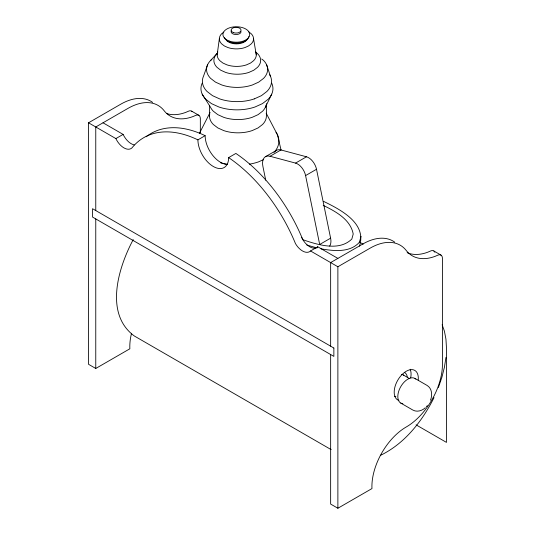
<?xml version="1.0" encoding="UTF-8"?>
<svg xmlns="http://www.w3.org/2000/svg" width="535" height="535" viewBox="0 0 535 535"><rect width="100%" height="100%" fill="white"/><g stroke="black" fill="none" stroke-linecap="round" stroke-linejoin="round"><path stroke-width="0.8" d="M217.15 54.878L219.337 38.821M445.956 357.42L444.418 367.251L441.877 377.342L438.386 387.527M359.44 246.174C367.191 223.296 340.38 209.573 323.735 201.448M361.038 236.303L359.406 242.255C349.943 252.894 333.706 251.029 321.04 248.835M430.461 400.22C432.554 395.291 432.093 388.356 427.037 385.407L414.973 378.446M207.587 64.748L203.581 76.01A35.845 20.698 0 0 0 207.032 91.452L212.522 95.671L219.684 98.901A33.999 19.628 0 0 0 254.252 98.908M265.434 107.154L271.72 94.14M199.381 133.416L210.095 112.47M133.235 239.6C118.543 267.018 103.91 313.724 134.352 336.007L331.185 449.647M434.005 397.639C422.189 421.333 404.667 443.642 380.418 455.392M426.362 406.734L427.358 405.597M261.722 59.017L263.541 60.415A31.672 18.29 0 0 1 263.541 78.398L258.686 82.122L252.359 84.985A30.04 17.347 0 0 1 221.818 84.985L215.491 82.122L210.643 78.398A31.672 18.29 0 0 1 210.643 60.415L217.009 53.574A24.249 14.004 0 0 0 217.016 67.343L220.728 70.199L225.569 72.385A22.998 13.281 0 0 0 248.956 72.385L253.797 70.199L257.516 67.343A24.249 14.004 0 0 0 257.509 53.574L256.272 52.624M425.312 407.757C422.061 410.806 416.899 412.398 412.819 410.037L400.755 403.069M223.804 32.113L221.63 33.785A17.742 10.245 0 0 0 221.63 43.857L224.346 45.943L227.89 47.548A16.832 9.717 0 0 0 245.003 47.548L248.548 45.943L251.263 43.857A17.742 10.245 0 0 0 251.263 33.785L248.548 31.699M210.643 60.415L211.853 59.479M131.523 333.272A48.565 28.041 -60 0 0 129.851 348.793L95.765 368.468L88.529 364.288L88.529 122.796L120.703 104.225A60.288 34.808 -60 0 1 152.595 102.372M88.529 122.796L115.874 138.585L123.117 134.405A14.218 8.212 60 0 0 134.218 144.911M115.874 138.585A14.218 8.212 60 0 0 131.964 147.874A122.635 70.807 60 0 1 197.91 139.856L205.146 135.676A21.728 12.546 60 0 0 227.489 164.392M197.91 139.856A21.728 12.546 60 0 0 213.271 166.472A21.728 12.546 60 0 0 228.639 157.611L235.875 153.431A123.391 71.242 60 0 1 302.71 239.439A14.218 8.212 60 0 0 317.77 246.789L337.879 258.398M265.514 156.668L276.441 150.362M265.721 180.175L262.906 166.412A14.258 8.232 60 0 1 270.035 156.267L280.962 149.954L306.481 156.788A11.589 6.694 60 0 1 316.513 169.274L330.61 238.169A13.649 7.878 60 0 1 329.647 246.067M270.035 156.267L295.547 163.101L306.481 156.788M330.61 238.169L319.683 244.482L305.585 175.587L316.513 169.274M228.639 157.611A123.391 71.242 60 0 1 295.474 243.619A14.218 8.212 60 0 0 310.534 250.968L317.77 246.789M310.534 250.968L337.879 266.758L370.059 248.186A60.288 34.808 -60 0 1 406.252 250.507A60.288 34.808 -60 0 0 435.276 256.272L437.623 255.262A7.276 4.2 -60 0 1 442.452 258.405L442.452 364.288A51.193 29.552 -60 0 1 406.252 426.977A48.565 28.041 -60 0 0 371.965 488.575L337.879 508.25L330.643 504.07L330.643 354.531M254.252 98.901L261.408 95.671L266.905 91.452A35.845 20.698 0 0 0 269.7 74.739M263.414 159.671L258.479 161.898A40.152 23.179 0 0 1 249.424 164.171M317.001 247.926L306.776 245.017M302.723 239.687C317.623 244.702 338.963 251.684 351.836 239.038L353.214 234.022C350.472 219.323 335.492 211.385 323.207 205.353M191.697 111.18L198.94 115.359M433.811 250.962L441.054 255.141M359.547 242.121L363.165 244.207M103.008 122.796L123.117 134.405M403.096 374.868L409.369 378.492M416.076 424.85L446.471 442.398L446.471 348.031L445.956 339.237L444.418 331.192L442.131 324.745M202.19 94.14L210.469 107.154A29.505 17.033 0 0 0 213.311 111.193L217.832 114.664L223.724 117.325A27.987 16.157 0 0 0 252.172 117.325L258.064 114.664L262.591 111.193A29.505 17.033 0 0 0 266.156 105M301.686 237.507L302.71 239.439M266.183 113.193L277.498 134.86L281.029 149.987M266.59 64.748L270.356 76.01M253.557 38.821L256.298 54.878M337.879 266.758L337.879 508.25M330.643 346.172L330.643 262.578L362.817 244.007A60.288 34.808 -60 0 1 394.71 242.154M266.397 103.643L266.397 116.082A29.505 17.033 0 0 1 262.585 124.461L258.064 127.932L252.172 130.594A27.987 16.157 0 0 1 223.724 130.594L217.832 127.932L213.311 124.461A29.505 17.033 0 0 1 209.74 113.901M209.499 105.301L209.499 116.082M200.337 132.747L200.337 118.616A7.276 4.2 -60 0 0 195.509 115.473L193.162 116.483A60.288 34.808 -60 0 1 164.138 110.725A60.288 34.808 -60 0 0 127.945 108.404L95.765 126.976L95.765 210.569M95.765 218.929L95.765 368.468M166.418 113.44A60.288 34.808 -60 0 0 185.926 112.303L188.273 111.293A7.276 4.2 -60 0 1 192.112 111.514M404.513 372.407A14.218 8.212 -60 0 1 407.376 377.449M401.424 374.353A11.375 6.567 -60 0 1 403.785 375.383M402.835 403.711A14.218 8.212 -60 0 1 400.3 387.467A14.218 8.212 -60 0 1 415.835 379.081M398.909 400.474A17.066 9.851 -60 0 1 401.638 374.975A17.066 9.851 -60 0 1 418.216 380.097M410.158 369.237A17.066 9.851 -60 0 1 410.666 377.884M395.893 396.268A17.066 9.851 -60 0 1 394.395 396.542M407.148 252.687A60.288 34.808 -60 0 0 428.04 252.092L430.381 251.082A7.276 4.2 -60 0 1 434.848 252.246M146.189 136.759A122.635 70.807 60 0 1 205.146 135.676M275.572 151.004A14.258 8.232 60 0 1 280.962 149.954M295.547 163.101A11.589 6.694 60 0 1 305.585 175.587M241.071 31.672A4.989 2.882 0 0 1 235.407 34.514A4.989 2.882 0 0 1 231.267 30.903M247.297 39.082A11.282 6.514 0 0 1 246.615 40.145M246.153 40.647A11.282 6.514 0 0 1 226.619 40.593M248.889 36.534A12.499 7.216 0 0 1 237.473 43.061A12.499 7.216 0 0 1 224.359 37.704M255.63 51.895A20.297 11.716 0 0 1 253.67 60.642L250.567 63.03L246.508 64.862A19.253 11.115 0 0 1 226.94 64.862L222.888 63.03L219.778 60.642A20.297 11.716 0 0 1 217.819 51.895M202.19 83.172A37.323 21.547 0 0 0 205.788 99.256L211.506 103.643L218.955 107.013A35.404 20.437 0 0 0 254.948 107.013L262.404 103.643L268.122 99.256A37.323 21.547 0 0 0 271.713 83.172M227.502 164.298A40.152 23.179 0 0 1 220.554 162.794M276.007 132.212A42.332 24.443 0 0 1 273.994 152.488M199.321 133.529A42.332 24.443 0 0 1 200.137 132.212M333.86 348.031L92.548 208.71L92.548 217.07L333.86 356.39L333.86 348.031M233.568 32.675A4.989 2.882 0 0 0 241.071 30.201A4.989 2.882 0 0 0 233.608 27.686A4.989 2.882 0 0 0 233.568 32.675M229.555 41.155A13.388 7.731 0 0 0 249.691 34.514A13.388 7.731 0 0 0 229.669 27.767A13.388 7.731 0 0 0 229.555 41.155"/></g></svg>
